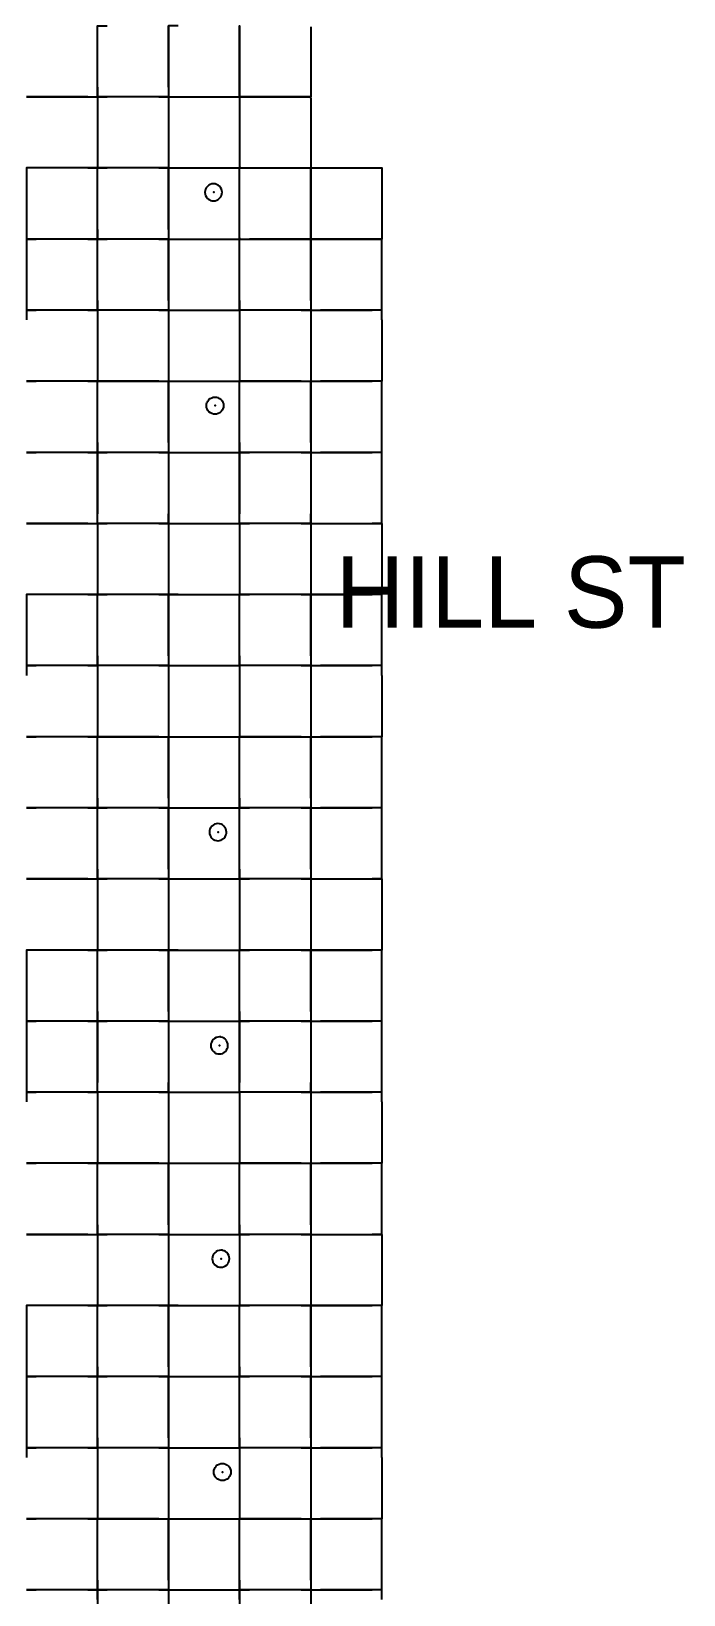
# Model space of a CAD drawing. Header units: metres. Extents: x 0 to 438, y -24 to 612.
# Drawn here: x 315.6 to 398.2, y 179.4 to 377.3 of the extents above; entities that cross this region are included whole.
import ezdxf

# ---------------------------------------------------------------- set-up
doc = ezdxf.new("R2010")
doc.units = ezdxf.units.M
for name, color, linetype in [('LAYER_01_CUT', 7, 'Continuous'), ('LAYER_04_GRID', 7, 'Continuous'), ('LAYER_05_LABELS', 7, 'Continuous')]:
    doc.layers.add(name, color=color, linetype=linetype)

msp = doc.modelspace()

# ---------------------------------------------------------------- linework, layer by layer
at = {"layer": 'LAYER_01_CUT'}
for points in [[(324, 376.77), (324, 378), (325.23, 378)], [(324, 370.23), (324, 378)], [(324, 369), (324, 376.77)], [(334.23, 378), (333, 378), (333, 376.77), (333, 369), (333, 367.77), (333, 360), (333, 358.77), (333, 351), (333, 349.77), (333, 342), (333, 340.77)], [(333, 370.23), (333, 378)], [(342, 376.77), (342, 378), (342, 369.15)], [(342, 369), (342, 376.77)], [(351, 377.85), (351, 369)], [(324, 370.23), (324, 369)], [(333, 370.23), (333, 369)], [(322.77, 369), (315, 369)], [(315, 369), (316.23, 369)], [(316.23, 369), (324, 369), (324, 367.77)], [(322.77, 369), (324, 369)], [(331.77, 369), (324, 369)], [(324, 369), (324, 361.23)], [(324, 369), (325.23, 369)], [(333, 369), (325.23, 369)], [(331.77, 369), (333, 369)], [(333, 369), (333, 361.23)], [(333, 369), (334.23, 369)], [(333, 369), (340.77, 369)], [(334.23, 369), (342, 369)], [(340.77, 369), (342, 369)], [(342, 369), (342, 369.15)], [(351, 368.85), (351, 369), (350.85, 369), (342, 369), (342, 367.77)], [(342.15, 369), (342, 369)], [(342, 369), (342, 360.15)], [(342.15, 369), (351, 369)], [(351, 368.85), (351, 360)], [(324, 367.77), (324, 360)], [(342, 367.77), (342, 360)], [(324, 361.23), (324, 360)], [(333, 361.23), (333, 360)], [(316.23, 360), (315, 360), (315, 358.77), (315, 351), (315, 349.77), (315, 342), (315, 340.77)], [(322.77, 360), (315, 360)], [(324, 360), (316.23, 360)], [(322.77, 360), (324, 360)], [(324, 349.77), (324, 351), (324, 358.77), (324, 360), (325.23, 360)], [(331.77, 360), (324, 360)], [(324, 352.23), (324, 360)], [(333, 360), (325.23, 360)], [(331.77, 360), (333, 360)], [(333, 352.23), (333, 360)], [(333, 360), (334.23, 360)], [(333, 360), (340.77, 360)], [(334.23, 360), (342, 360)], [(340.77, 360), (342, 360)], [(342, 360.15), (342, 360)], [(342, 349.77), (342, 351), (342, 358.77), (342, 360), (350.85, 360), (351, 360), (351.15, 360), (360, 360), (360, 359.85)], [(342.15, 360), (342, 360)], [(342, 351.15), (342, 360)], [(342.15, 360), (351, 360)], [(351, 351.15), (351, 360)], [(351, 359.85), (351, 360)], [(351, 359.85), (351, 351)], [(360, 359.85), (360, 351)], [(339.77, 356.92), (339.77, 356.92), (339.75, 357.12), (339.75, 357.13), (339.69, 357.33), (339.69, 357.33), (339.59, 357.52), (339.59, 357.53), (339.45, 357.69), (339.44, 357.7), (339.28, 357.83), (339.27, 357.83), (339.09, 357.92), (339.08, 357.93), (338.89, 357.98), (338.88, 357.98), (338.69, 358), (338.68, 358), (338.48, 357.98), (338.48, 357.98), (338.28, 357.92), (338.27, 357.92), (338.09, 357.82), (338.08, 357.81), (337.92, 357.67), (337.91, 357.67), (337.78, 357.5), (337.78, 357.5), (337.68, 357.31), (337.68, 357.3), (337.63, 357.11), (337.62, 357.1), (337.61, 356.92), (337.61, 356.91), (337.63, 356.71), (337.63, 356.7), (337.69, 356.51), (337.69, 356.5), (337.79, 356.31), (337.8, 356.31), (337.93, 356.14), (337.94, 356.14), (338.1, 356.01), (338.11, 356), (338.3, 355.91), (338.3, 355.9), (338.5, 355.85), (338.5, 355.85), (338.69, 355.83), (338.7, 355.83), (338.9, 355.85), (338.91, 355.85), (339.1, 355.91), (339.11, 355.92), (339.29, 356.02), (339.3, 356.02), (339.46, 356.16), (339.47, 356.16), (339.6, 356.33), (339.61, 356.34), (339.7, 356.52), (339.7, 356.53), (339.76, 356.72), (339.76, 356.73), (339.77, 356.92)], [(322.77, 351), (315, 351)], [(315, 351), (316.23, 351)], [(324, 351), (316.23, 351)], [(322.77, 351), (324, 351)], [(324, 352.23), (324, 351)], [(331.77, 351), (324, 351)], [(324, 343.23), (324, 351)], [(324, 351), (325.23, 351)], [(333, 351), (325.23, 351)], [(331.77, 351), (333, 351)], [(333, 352.23), (333, 351)], [(333, 343.23), (333, 351)], [(333, 351), (334.23, 351)], [(333, 351), (340.77, 351)], [(334.23, 351), (342, 351)], [(340.77, 351), (342, 351)], [(342, 351.15), (342, 351)], [(342, 343.23), (342, 351)], [(342, 351), (343.23, 351)], [(342, 351), (350.85, 351)], [(351, 351), (343.23, 351)], [(351, 351), (350.85, 351)], [(351, 351.15), (351, 351)], [(360, 340.77), (360, 342), (360, 349.77), (360, 351), (352.23, 351), (351, 351), (351, 349.77), (351, 342), (351, 340.77)], [(351, 343.23), (351, 351)], [(351, 351), (359.85, 351)], [(360, 351), (359.85, 351)], [(324, 342), (324, 349.77)], [(342, 342), (342, 349.77)], [(324, 343.23), (324, 342)], [(333, 343.23), (333, 342)], [(342, 343.23), (342, 342)], [(351, 343.23), (351, 342)], [(322.77, 342), (315, 342)], [(315, 342), (316.23, 342)], [(324, 342), (316.23, 342)], [(322.77, 342), (324, 342)], [(325.23, 342), (324, 342), (324, 340.77)], [(331.77, 342), (324, 342)], [(324, 342), (324, 334.23)], [(324, 340.77), (324, 333)], [(333, 342), (325.23, 342)], [(331.77, 342), (333, 342)], [(333, 342), (333, 334.23)], [(333, 342), (334.23, 342)], [(333, 342), (340.77, 342)], [(333, 340.77), (333, 333)], [(334.23, 342), (342, 342)], [(340.77, 342), (342, 342)], [(343.23, 342), (342, 342), (342, 340.77)], [(349.77, 342), (342, 342)], [(342, 342), (342, 334.23)], [(342, 340.77), (342, 333)], [(351, 342), (343.23, 342)], [(349.77, 342), (351, 342)], [(351, 342), (351, 334.23)], [(351, 342), (352.23, 342)], [(351, 342), (358.77, 342)], [(351, 340.77), (351, 333)], [(360, 342), (352.23, 342)], [(360, 342), (358.77, 342)], [(360, 340.77), (360, 333)], [(322.77, 333), (315, 333)], [(315, 333), (316.23, 333)], [(324, 333), (316.23, 333)], [(322.77, 333), (324, 333)], [(324, 334.23), (324, 333)], [(324, 322.77), (324, 324), (324, 331.77), (324, 333), (325.23, 333), (333, 333), (333, 331.77), (333, 324), (333, 322.77), (333, 315), (333, 313.77)], [(331.77, 333), (324, 333)], [(324, 325.23), (324, 333)], [(331.77, 333), (333, 333)], [(333, 334.23), (333, 333)], [(333, 325.23), (333, 333)], [(333, 333), (334.23, 333)], [(333, 333), (340.77, 333)], [(334.23, 333), (342, 333)], [(340.77, 333), (342, 333)], [(342, 334.23), (342, 333)], [(342, 322.77), (342, 324), (342, 331.77), (342, 333), (343.23, 333), (351, 333), (351, 331.77), (351, 324), (351, 322.77), (351, 315), (351, 313.77)], [(349.77, 333), (342, 333)], [(342, 325.23), (342, 333)], [(349.77, 333), (351, 333)], [(351, 334.23), (351, 333)], [(351, 325.23), (351, 333)], [(351, 333), (352.23, 333)], [(351, 333), (358.77, 333)], [(360, 322.77), (360, 324), (360, 331.77), (360, 333), (352.23, 333)], [(360, 333), (358.77, 333)], [(339.64, 330.69), (339.77, 330.53), (339.78, 330.52), (339.88, 330.34), (339.88, 330.33), (339.94, 330.13), (339.94, 330.12), (339.96, 329.92), (339.96, 329.92), (339.94, 329.73), (339.94, 329.72), (339.89, 329.53), (339.88, 329.52), (339.79, 329.34), (339.79, 329.33), (339.66, 329.16), (339.65, 329.16), (339.49, 329.02), (339.48, 329.02), (339.3, 328.92), (339.29, 328.91), (339.09, 328.85), (339.08, 328.85), (338.88, 328.83), (338.88, 328.83), (338.69, 328.85), (338.68, 328.85), (338.49, 328.9), (338.48, 328.91), (338.3, 329), (338.29, 329.01), (338.12, 329.14), (338.12, 329.14), (337.98, 329.31), (337.98, 329.31), (337.88, 329.5), (337.88, 329.51), (337.81, 329.7), (337.81, 329.71), (337.79, 329.91), (337.79, 329.92), (337.81, 330.1), (337.81, 330.11), (337.86, 330.3), (337.87, 330.31), (337.96, 330.5), (337.97, 330.5), (338.1, 330.67), (338.1, 330.68), (338.27, 330.81), (338.27, 330.82), (338.46, 330.92), (338.47, 330.92), (338.66, 330.98), (338.67, 330.98), (338.87, 331), (338.88, 331), (339.06, 330.98), (339.07, 330.98), (339.26, 330.93), (339.27, 330.92), (339.46, 330.83), (339.46, 330.83), (339.63, 330.7), (339.64, 330.69)], [(324, 325.23), (324, 324)], [(333, 325.23), (333, 324)], [(342, 325.23), (342, 324)], [(351, 325.23), (351, 324)], [(322.77, 324), (315, 324)], [(315, 324), (316.23, 324)], [(324, 324), (316.23, 324)], [(322.77, 324), (324, 324)], [(331.77, 324), (324, 324)], [(324, 324), (324, 316.23)], [(324, 324), (325.23, 324)], [(324, 315), (324, 322.77)], [(333, 324), (325.23, 324)], [(331.77, 324), (333, 324)], [(333, 324), (333, 316.23)], [(333, 324), (334.23, 324)], [(333, 324), (340.77, 324)], [(334.23, 324), (342, 324)], [(340.77, 324), (342, 324)], [(349.77, 324), (342, 324)], [(342, 324), (342, 316.23)], [(342, 324), (343.23, 324)], [(342, 315), (342, 322.77)], [(351, 324), (343.23, 324)], [(349.77, 324), (351, 324)], [(351, 324), (351, 316.23)], [(351, 324), (352.23, 324)], [(351, 324), (358.77, 324)], [(360, 324), (352.23, 324)], [(360, 324), (358.77, 324)], [(360, 315), (360, 322.77)], [(322.77, 315), (315, 315)], [(315, 315), (316.23, 315)], [(316.23, 315), (324, 315), (324, 313.77)], [(322.77, 315), (324, 315)], [(324, 315), (324, 316.23)], [(331.77, 315), (324, 315)], [(324, 315), (324, 307.23)], [(324, 315), (325.23, 315)], [(333, 315), (325.23, 315)], [(331.77, 315), (333, 315)], [(333, 315), (333, 316.23)], [(333, 315), (333, 307.23)], [(333, 315), (334.23, 315)], [(333, 315), (340.77, 315)], [(334.23, 315), (342, 315), (342, 313.77)], [(340.77, 315), (342, 315)], [(342, 315), (342, 316.23)], [(349.77, 315), (342, 315)], [(342, 315), (342, 307.23)], [(342, 315), (343.23, 315)], [(351, 315), (343.23, 315)], [(349.77, 315), (351, 315)], [(351, 315), (351, 316.23)], [(351, 315), (351, 307.23)], [(351, 315), (352.23, 315)], [(351, 315), (358.77, 315)], [(352.23, 315), (360, 315), (360, 313.77)], [(360, 315), (358.77, 315)], [(324, 313.77), (324, 306)], [(333, 313.77), (333, 306)], [(342, 313.77), (342, 306)], [(351, 313.77), (351, 306)], [(360, 313.77), (360, 306)], [(324, 307.23), (324, 306)], [(333, 307.23), (333, 306)], [(342, 307.23), (342, 306)], [(351, 307.23), (351, 306)], [(316.23, 306), (315, 306), (315, 304.77), (315, 297), (315, 295.77)], [(322.77, 306), (315, 306)], [(324, 306), (316.23, 306)], [(322.77, 306), (324, 306)], [(324, 304.77), (324, 306), (325.23, 306)], [(331.77, 306), (324, 306)], [(324, 298.23), (324, 306)], [(333, 306), (325.23, 306)], [(331.77, 306), (333, 306)], [(334.23, 306), (333, 306), (333, 304.77), (333, 297), (333, 295.77)], [(333, 298.23), (333, 306)], [(333, 306), (340.77, 306)], [(334.23, 306), (342, 306)], [(340.77, 306), (342, 306)], [(342, 304.77), (342, 306), (343.23, 306)], [(349.77, 306), (342, 306)], [(342, 298.23), (342, 306)], [(351, 306), (343.23, 306)], [(349.77, 306), (351, 306)], [(360, 295.77), (360, 297), (360, 304.77), (360, 306), (352.23, 306), (351, 306), (351, 304.77), (351, 297), (351, 295.77)], [(351, 298.23), (351, 306)], [(351, 306), (358.77, 306)], [(360, 306), (358.77, 306)], [(324, 297), (324, 304.77)], [(342, 297), (342, 304.77)], [(322.77, 297), (315, 297)], [(315, 297), (316.23, 297)], [(324, 297), (316.23, 297)], [(322.77, 297), (324, 297)], [(324, 298.23), (324, 297)], [(325.23, 297), (324, 297), (324, 295.77)], [(331.77, 297), (324, 297)], [(324, 297), (324, 289.23)], [(333, 297), (325.23, 297)], [(331.77, 297), (333, 297)], [(333, 298.23), (333, 297)], [(333, 297), (333, 289.23)], [(333, 297), (334.23, 297)], [(333, 297), (340.77, 297)], [(334.23, 297), (342, 297)], [(340.77, 297), (342, 297)], [(342, 298.23), (342, 297)], [(343.23, 297), (342, 297), (342, 295.77)], [(349.77, 297), (342, 297)], [(342, 297), (342, 289.23)], [(351, 297), (343.23, 297)], [(349.77, 297), (351, 297)], [(351, 298.23), (351, 297)], [(351, 297), (351, 289.23)], [(351, 297), (352.23, 297)], [(351, 297), (358.77, 297)], [(360, 297), (352.23, 297)], [(360, 297), (358.77, 297)], [(324, 295.77), (324, 288)], [(333, 295.77), (333, 288)], [(342, 295.77), (342, 288)], [(351, 295.77), (351, 288)], [(360, 295.77), (360, 288)], [(324, 289.23), (324, 288)], [(333, 289.23), (333, 288)], [(342, 289.23), (342, 288)], [(351, 289.23), (351, 288)], [(322.77, 288), (315, 288)], [(315, 288), (316.23, 288)], [(324, 288), (316.23, 288)], [(322.77, 288), (324, 288)], [(324, 277.77), (324, 279), (324, 286.77), (324, 288), (325.23, 288), (333, 288), (333, 286.77), (333, 279), (333, 277.77), (333, 270), (333, 268.77)], [(331.77, 288), (324, 288)], [(324, 280.23), (324, 288)], [(331.77, 288), (333, 288)], [(333, 280.23), (333, 288)], [(333, 288), (334.23, 288)], [(333, 288), (340.77, 288)], [(334.23, 288), (342, 288)], [(340.77, 288), (342, 288)], [(342, 277.77), (342, 279), (342, 286.77), (342, 288), (343.23, 288), (351, 288), (351, 286.77), (351, 279), (351, 277.77), (351, 270), (351, 268.77)], [(349.77, 288), (342, 288)], [(342, 280.23), (342, 288)], [(349.77, 288), (351, 288)], [(351, 280.23), (351, 288)], [(351, 288), (352.23, 288)], [(351, 288), (358.77, 288)], [(360, 277.77), (360, 279), (360, 286.77), (360, 288), (352.23, 288)], [(360, 288), (358.77, 288)], [(324, 280.23), (324, 279)], [(333, 280.23), (333, 279)], [(342, 280.23), (342, 279)], [(351, 280.23), (351, 279)], [(322.77, 279), (315, 279)], [(315, 279), (316.23, 279)], [(324, 279), (316.23, 279)], [(322.77, 279), (324, 279)], [(331.77, 279), (324, 279)], [(324, 271.23), (324, 279)], [(324, 279), (325.23, 279)], [(324, 270), (324, 277.77)], [(333, 279), (325.23, 279)], [(331.77, 279), (333, 279)], [(333, 271.23), (333, 279)], [(333, 279), (334.23, 279)], [(333, 279), (340.77, 279)], [(334.23, 279), (342, 279)], [(340.77, 279), (342, 279)], [(349.77, 279), (342, 279)], [(342, 271.23), (342, 279)], [(342, 279), (343.23, 279)], [(342, 270), (342, 277.77)], [(351, 279), (343.23, 279)], [(349.77, 279), (351, 279)], [(351, 271.23), (351, 279)], [(351, 279), (352.23, 279)], [(351, 279), (358.77, 279)], [(360, 279), (352.23, 279)], [(360, 279), (358.77, 279)], [(360, 270), (360, 277.77)], [(339.67, 274.92), (339.85, 275.02), (339.86, 275.02), (340.02, 275.16), (340.03, 275.17), (340.16, 275.33), (340.17, 275.34), (340.26, 275.52), (340.26, 275.53), (340.31, 275.72), (340.32, 275.73), (340.33, 275.92), (340.33, 275.93), (340.31, 276.12), (340.31, 276.13), (340.25, 276.33), (340.25, 276.34), (340.15, 276.52), (340.14, 276.53), (340.01, 276.69), (340, 276.7), (339.84, 276.83), (339.83, 276.83), (339.64, 276.93), (339.64, 276.93), (339.45, 276.98), (339.44, 276.99), (339.25, 277), (339.24, 277), (339.04, 276.98), (339.04, 276.98), (338.84, 276.92), (338.83, 276.92), (338.65, 276.82), (338.64, 276.81), (338.48, 276.68), (338.47, 276.67), (338.34, 276.5), (338.33, 276.5), (338.24, 276.31), (338.24, 276.3), (338.19, 276.11), (338.18, 276.11), (338.17, 275.92), (338.17, 275.91), (338.19, 275.71), (338.19, 275.7), (338.25, 275.51), (338.25, 275.5), (338.35, 275.32), (338.36, 275.31), (338.49, 275.15), (338.5, 275.14), (338.66, 275.01), (338.67, 275), (338.86, 274.91), (338.86, 274.91), (339.05, 274.85), (339.06, 274.85), (339.25, 274.84), (339.26, 274.83), (339.46, 274.86), (339.46, 274.86), (339.66, 274.92), (339.67, 274.92)], [(324, 271.23), (324, 270)], [(333, 271.23), (333, 270)], [(342, 271.23), (342, 270)], [(351, 271.23), (351, 270)], [(322.77, 270), (315, 270)], [(315, 270), (316.23, 270)], [(316.23, 270), (324, 270), (324, 268.77)], [(322.77, 270), (324, 270)], [(331.77, 270), (324, 270)], [(324, 270), (324, 262.23)], [(324, 270), (325.23, 270)], [(333, 270), (325.23, 270)], [(331.77, 270), (333, 270)], [(333, 270), (333, 262.23)], [(333, 270), (334.23, 270)], [(333, 270), (340.77, 270)], [(334.23, 270), (342, 270), (342, 268.77)], [(340.77, 270), (342, 270)], [(349.77, 270), (342, 270)], [(342, 270), (342, 262.23)], [(342, 270), (343.23, 270)], [(351, 270), (343.23, 270)], [(349.77, 270), (351, 270)], [(351, 270), (351, 262.23)], [(351, 270), (352.23, 270)], [(351, 270), (358.77, 270)], [(352.23, 270), (360, 270), (360, 268.77)], [(360, 270), (358.77, 270)], [(324, 268.77), (324, 261)], [(333, 268.77), (333, 261)], [(342, 268.77), (342, 261)], [(351, 268.77), (351, 261)], [(360, 268.77), (360, 261)], [(324, 262.23), (324, 261)], [(333, 262.23), (333, 261)], [(342, 262.23), (342, 261)], [(351, 262.23), (351, 261)], [(316.23, 261), (315, 261), (315, 259.77), (315, 252), (315, 250.77), (315, 243), (315, 241.77)], [(322.77, 261), (315, 261)], [(324, 261), (316.23, 261)], [(322.77, 261), (324, 261)], [(324, 250.77), (324, 252), (324, 259.77), (324, 261), (325.23, 261)], [(331.77, 261), (324, 261)], [(324, 253.23), (324, 261)], [(333, 261), (325.23, 261)], [(331.77, 261), (333, 261)], [(334.23, 261), (333, 261), (333, 259.77), (333, 252), (333, 250.77), (333, 243), (333, 241.77)], [(333, 253.23), (333, 261)], [(333, 261), (340.77, 261)], [(334.23, 261), (342, 261)], [(340.77, 261), (342, 261)], [(342, 250.77), (342, 252), (342, 259.77), (342, 261), (343.23, 261)], [(349.77, 261), (342, 261)], [(342, 253.23), (342, 261)], [(351, 261), (343.23, 261)], [(349.77, 261), (351, 261)], [(360, 241.77), (360, 243), (360, 250.77), (360, 252), (360, 259.77), (360, 261), (352.23, 261), (351, 261), (351, 259.77), (351, 252), (351, 250.77), (351, 243), (351, 241.77)], [(351, 253.23), (351, 261)], [(351, 261), (358.77, 261)], [(360, 261), (358.77, 261)], [(322.77, 252), (315, 252)], [(315, 252), (316.23, 252)], [(324, 252), (316.23, 252)], [(322.77, 252), (324, 252)], [(324, 253.23), (324, 252)], [(331.77, 252), (324, 252)], [(324, 252), (324, 244.23)], [(324, 252), (325.23, 252)], [(333, 252), (325.23, 252)], [(331.77, 252), (333, 252)], [(333, 253.23), (333, 252)], [(333, 252), (333, 244.23)], [(333, 252), (334.23, 252)], [(333, 252), (340.77, 252)], [(334.23, 252), (342, 252)], [(340.77, 252), (342, 252)], [(342, 253.23), (342, 252)], [(349.77, 252), (342, 252)], [(342, 252), (342, 244.23)], [(342, 252), (343.23, 252)], [(351, 252), (343.23, 252)], [(349.77, 252), (351, 252)], [(351, 253.23), (351, 252)], [(351, 252), (351, 244.23)], [(351, 252), (352.23, 252)], [(351, 252), (358.77, 252)], [(360, 252), (352.23, 252)], [(360, 252), (358.77, 252)], [(324, 243), (324, 250.77)], [(340.35, 248.34), (340.44, 248.52), (340.45, 248.53), (340.5, 248.72), (340.5, 248.73), (340.52, 248.92), (340.52, 248.93), (340.5, 249.12), (340.5, 249.13), (340.44, 249.33), (340.44, 249.34), (340.34, 249.52), (340.33, 249.53), (340.2, 249.69), (340.19, 249.7), (340.02, 249.83), (340.02, 249.83), (339.83, 249.93), (339.82, 249.93), (339.63, 249.98), (339.62, 249.99), (339.44, 250), (339.43, 250), (339.23, 249.98), (339.22, 249.98), (339.03, 249.92), (339.02, 249.92), (338.83, 249.82), (338.83, 249.81), (338.66, 249.68), (338.66, 249.67), (338.53, 249.51), (338.52, 249.5), (338.43, 249.31), (338.42, 249.31), (338.37, 249.11), (338.37, 249.11), (338.35, 248.92), (338.35, 248.91), (338.37, 248.71), (338.37, 248.7), (338.43, 248.51), (338.44, 248.5), (338.54, 248.32), (338.54, 248.31), (338.68, 248.15), (338.68, 248.14), (338.85, 248.01), (338.86, 248), (339.04, 247.91), (339.05, 247.91), (339.24, 247.85), (339.25, 247.85), (339.44, 247.84), (339.44, 247.84), (339.64, 247.86), (339.65, 247.86), (339.85, 247.92), (339.86, 247.92), (340.04, 248.02), (340.05, 248.02), (340.21, 248.16), (340.22, 248.17), (340.35, 248.33), (340.35, 248.34)], [(342, 243), (342, 250.77)], [(324, 243), (324, 244.23)], [(333, 243), (333, 244.23)], [(342, 243), (342, 244.23)], [(351, 243), (351, 244.23)], [(322.77, 243), (315, 243)], [(315, 243), (316.23, 243)], [(324, 243), (316.23, 243)], [(322.77, 243), (324, 243)], [(325.23, 243), (324, 243), (324, 241.77)], [(331.77, 243), (324, 243)], [(324, 243), (324, 235.23)], [(324, 241.77), (324, 234)], [(333, 243), (325.23, 243)], [(331.77, 243), (333, 243)], [(333, 243), (333, 235.23)], [(333, 243), (334.23, 243)], [(333, 243), (340.77, 243)], [(333, 241.77), (333, 234)], [(334.23, 243), (342, 243)], [(340.77, 243), (342, 243)], [(343.23, 243), (342, 243), (342, 241.77)], [(349.77, 243), (342, 243)], [(342, 243), (342, 235.23)], [(342, 241.77), (342, 234)], [(351, 243), (343.23, 243)], [(349.77, 243), (351, 243)], [(351, 243), (351, 235.23)], [(351, 243), (352.23, 243)], [(351, 243), (358.77, 243)], [(351, 241.77), (351, 234)], [(360, 243), (352.23, 243)], [(360, 243), (358.77, 243)], [(360, 241.77), (360, 234)], [(322.77, 234), (315, 234)], [(315, 234), (316.23, 234)], [(324, 234), (316.23, 234)], [(322.77, 234), (324, 234)], [(324, 235.23), (324, 234)], [(324, 232.77), (324, 234), (325.23, 234), (333, 234), (333, 232.77), (333, 225), (333, 223.77)], [(331.77, 234), (324, 234)], [(324, 226.23), (324, 234)], [(331.77, 234), (333, 234)], [(333, 235.23), (333, 234)], [(333, 226.23), (333, 234)], [(333, 234), (334.23, 234)], [(333, 234), (340.77, 234)], [(334.23, 234), (342, 234)], [(340.77, 234), (342, 234)], [(342, 235.23), (342, 234)], [(342, 232.77), (342, 234), (343.23, 234), (351, 234), (351, 232.77), (351, 225), (351, 223.77)], [(349.77, 234), (342, 234)], [(342, 226.23), (342, 234)], [(349.77, 234), (351, 234)], [(351, 235.23), (351, 234)], [(351, 226.23), (351, 234)], [(351, 234), (352.23, 234)], [(351, 234), (358.77, 234)], [(360, 232.77), (360, 234), (352.23, 234)], [(360, 234), (358.77, 234)], [(324, 225), (324, 232.77)], [(342, 225), (342, 232.77)], [(360, 225), (360, 232.77)], [(324, 226.23), (324, 225)], [(333, 226.23), (333, 225)], [(342, 226.23), (342, 225)], [(351, 226.23), (351, 225)], [(322.77, 225), (315, 225)], [(315, 225), (316.23, 225)], [(316.23, 225), (324, 225), (324, 223.77)], [(322.77, 225), (324, 225)], [(331.77, 225), (324, 225)], [(324, 225), (324, 217.23)], [(324, 225), (325.23, 225)], [(324, 223.77), (324, 216)], [(333, 225), (325.23, 225)], [(331.77, 225), (333, 225)], [(333, 225), (333, 217.23)], [(333, 225), (334.23, 225)], [(333, 225), (340.77, 225)], [(333, 223.77), (333, 216)], [(334.23, 225), (342, 225), (342, 223.77)], [(340.77, 225), (342, 225)], [(349.77, 225), (342, 225)], [(342, 225), (342, 217.23)], [(342, 225), (343.23, 225)], [(342, 223.77), (342, 216)], [(351, 225), (343.23, 225)], [(349.77, 225), (351, 225)], [(351, 225), (351, 217.23)], [(351, 225), (352.23, 225)], [(351, 225), (358.77, 225)], [(351, 223.77), (351, 216)], [(352.23, 225), (360, 225), (360, 223.77)], [(360, 225), (358.77, 225)], [(360, 223.77), (360, 216)], [(338.61, 222.31), (338.56, 222.11), (338.56, 222.11), (338.54, 221.92), (338.54, 221.91), (338.56, 221.71), (338.56, 221.7), (338.62, 221.51), (338.62, 221.5), (338.72, 221.32), (338.73, 221.31), (338.86, 221.15), (338.87, 221.14), (339.04, 221.01), (339.04, 221), (339.23, 220.91), (339.24, 220.91), (339.43, 220.85), (339.44, 220.85), (339.62, 220.84), (339.63, 220.84), (339.83, 220.86), (339.84, 220.86), (340.03, 220.92), (340.04, 220.92), (340.23, 221.02), (340.23, 221.02), (340.4, 221.16), (340.4, 221.17), (340.53, 221.33), (340.54, 221.34), (340.63, 221.52), (340.64, 221.53), (340.69, 221.72), (340.69, 221.73), (340.71, 221.92), (340.71, 221.93), (340.69, 222.13), (340.69, 222.13), (340.62, 222.33), (340.62, 222.34), (340.52, 222.52), (340.52, 222.53), (340.38, 222.69), (340.38, 222.7), (340.21, 222.83), (340.2, 222.83), (340.02, 222.93), (340.01, 222.93), (339.82, 222.98), (339.81, 222.99), (339.62, 223), (339.62, 223), (339.42, 222.98), (339.41, 222.98), (339.21, 222.92), (339.2, 222.92), (339.02, 222.82), (339.01, 222.81), (338.85, 222.68), (338.84, 222.67), (338.71, 222.51), (338.71, 222.5), (338.62, 222.31), (338.61, 222.31)], [(316.23, 216), (315, 216), (315, 214.77), (315, 207), (315, 205.77), (315, 198), (315, 196.77)], [(322.77, 216), (315, 216)], [(324, 216), (316.23, 216)], [(322.77, 216), (324, 216)], [(324, 217.23), (324, 216)], [(324, 205.77), (324, 207), (324, 214.77), (324, 216), (325.23, 216)], [(331.77, 216), (324, 216)], [(324, 208.23), (324, 216)], [(333, 216), (325.23, 216)], [(331.77, 216), (333, 216)], [(333, 217.23), (333, 216)], [(334.23, 216), (333, 216), (333, 214.77), (333, 207), (333, 205.77), (333, 198), (333, 196.77)], [(333, 208.23), (333, 216)], [(333, 216), (340.77, 216)], [(334.23, 216), (342, 216)], [(340.77, 216), (342, 216)], [(342, 217.23), (342, 216)], [(342, 205.77), (342, 207), (342, 214.77), (342, 216), (343.23, 216)], [(349.77, 216), (342, 216)], [(342, 208.23), (342, 216)], [(351, 216), (343.23, 216)], [(349.77, 216), (351, 216)], [(351, 217.23), (351, 216)], [(360, 196.77), (360, 198), (360, 205.77), (360, 207), (360, 214.77), (360, 216), (352.23, 216), (351, 216), (351, 214.77), (351, 207), (351, 205.77), (351, 198), (351, 196.77)], [(351, 208.23), (351, 216)], [(351, 216), (358.77, 216)], [(360, 216), (358.77, 216)], [(324, 208.23), (324, 207)], [(333, 208.23), (333, 207)], [(342, 208.23), (342, 207)], [(351, 208.23), (351, 207)], [(322.77, 207), (315, 207)], [(315, 207), (316.23, 207)], [(324, 207), (316.23, 207)], [(322.77, 207), (324, 207)], [(331.77, 207), (324, 207)], [(324, 199.23), (324, 207)], [(324, 207), (325.23, 207)], [(333, 207), (325.23, 207)], [(331.77, 207), (333, 207)], [(333, 199.23), (333, 207)], [(333, 207), (334.23, 207)], [(333, 207), (340.77, 207)], [(334.23, 207), (342, 207)], [(340.77, 207), (342, 207)], [(349.77, 207), (342, 207)], [(342, 199.23), (342, 207)], [(342, 207), (343.23, 207)], [(351, 207), (343.23, 207)], [(349.77, 207), (351, 207)], [(351, 199.23), (351, 207)], [(351, 207), (352.23, 207)], [(351, 207), (358.77, 207)], [(360, 207), (352.23, 207)], [(360, 207), (358.77, 207)], [(324, 198), (324, 205.77)], [(342, 198), (342, 205.77)], [(322.77, 198), (315, 198)], [(315, 198), (316.23, 198)], [(324, 198), (316.23, 198)], [(322.77, 198), (324, 198)], [(324, 199.23), (324, 198)], [(325.23, 198), (324, 198), (324, 196.77)], [(331.77, 198), (324, 198)], [(324, 198), (324, 190.23)], [(333, 198), (325.23, 198)], [(331.77, 198), (333, 198)], [(333, 199.23), (333, 198)], [(333, 198), (333, 190.23)], [(333, 198), (334.23, 198)], [(333, 198), (340.77, 198)], [(334.23, 198), (342, 198)], [(340.77, 198), (342, 198)], [(342, 199.23), (342, 198)], [(343.23, 198), (342, 198), (342, 196.77)], [(349.77, 198), (342, 198)], [(342, 198), (342, 190.23)], [(351, 198), (343.23, 198)], [(349.77, 198), (351, 198)], [(351, 199.23), (351, 198)], [(351, 198), (351, 190.23)], [(351, 198), (352.23, 198)], [(351, 198), (358.77, 198)], [(360, 198), (352.23, 198)], [(360, 198), (358.77, 198)], [(324, 196.77), (324, 189)], [(333, 196.77), (333, 189)], [(338.73, 194.91), (338.73, 194.92), (338.74, 195.11), (338.74, 195.12), (338.8, 195.31), (338.8, 195.31), (338.89, 195.5), (338.9, 195.51), (339.03, 195.67), (339.04, 195.68), (339.2, 195.81), (339.21, 195.82), (339.39, 195.92), (339.4, 195.92), (339.6, 195.98), (339.6, 195.98), (339.8, 196), (339.81, 196), (340, 195.99), (340, 195.98), (340.2, 195.93), (340.2, 195.93), (340.39, 195.84), (340.4, 195.83), (340.56, 195.7), (340.57, 195.69), (340.7, 195.53), (340.71, 195.52), (340.81, 195.34), (340.81, 195.33), (340.87, 195.13), (340.87, 195.13), (340.89, 194.93), (340.89, 194.92), (340.88, 194.73), (340.87, 194.72), (340.82, 194.53), (340.82, 194.53), (340.72, 194.34), (340.72, 194.33), (340.59, 194.17), (340.58, 194.16), (340.42, 194.03), (340.41, 194.02), (340.23, 193.92), (340.22, 193.92), (340.02, 193.86), (340.02, 193.86), (339.82, 193.84), (339.81, 193.84), (339.62, 193.85), (339.61, 193.86), (339.42, 193.91), (339.42, 193.91), (339.23, 194), (339.22, 194.01), (339.06, 194.14), (339.05, 194.15), (338.91, 194.31), (338.91, 194.32), (338.81, 194.5), (338.81, 194.51), (338.75, 194.71), (338.75, 194.71), (338.73, 194.91)], [(342, 196.77), (342, 189)], [(351, 196.77), (351, 189)], [(360, 196.77), (360, 189)], [(324, 190.23), (324, 189)], [(333, 190.23), (333, 189)], [(342, 190.23), (342, 189)], [(351, 190.23), (351, 189)], [(322.77, 189), (315, 189)], [(315, 189), (316.23, 189)], [(324, 189), (316.23, 189)], [(322.77, 189), (324, 189)], [(324, 178.77), (324, 180), (324, 187.77), (324, 189), (325.23, 189), (333, 189), (333, 187.77), (333, 180), (333, 178.77), (333, 171), (333, 169.77)], [(331.77, 189), (324, 189)], [(324, 181.23), (324, 189)], [(331.77, 189), (333, 189)], [(333, 181.23), (333, 189)], [(333, 189), (334.23, 189)], [(333, 189), (340.77, 189)], [(334.23, 189), (342, 189)], [(340.77, 189), (342, 189)], [(342, 178.77), (342, 180), (342, 187.77), (342, 189), (343.23, 189), (351, 189), (351, 187.77), (351, 180), (351, 178.77), (351, 171), (351, 169.77)], [(349.77, 189), (342, 189)], [(342, 181.23), (342, 189)], [(349.77, 189), (351, 189)], [(351, 181.23), (351, 189)], [(351, 189), (352.23, 189)], [(351, 189), (358.77, 189)], [(360, 178.77), (360, 180), (360, 187.77), (360, 189), (352.23, 189)], [(360, 189), (358.77, 189)], [(324, 181.23), (324, 180)], [(333, 181.23), (333, 180)], [(342, 181.23), (342, 180)], [(351, 181.23), (351, 180)], [(322.77, 180), (315, 180)], [(315, 180), (316.23, 180)], [(324, 180), (316.23, 180)], [(322.77, 180), (324, 180)], [(331.77, 180), (324, 180)], [(324, 180), (324, 172.23)], [(324, 180), (325.23, 180)], [(333, 180), (325.23, 180)], [(331.77, 180), (333, 180)], [(333, 180), (333, 172.23)], [(333, 180), (334.23, 180)], [(333, 180), (340.77, 180)], [(334.23, 180), (342, 180)], [(340.77, 180), (342, 180)], [(349.77, 180), (342, 180)], [(342, 180), (342, 172.23)], [(342, 180), (343.23, 180)], [(351, 180), (343.23, 180)], [(349.77, 180), (351, 180)], [(351, 180), (351, 172.23)], [(351, 180), (352.23, 180)], [(351, 180), (358.77, 180)], [(360, 180), (352.23, 180)], [(360, 180), (358.77, 180)]]:
    msp.add_lwpolyline(points, dxfattribs=at)
at = {"layer": 'LAYER_04_GRID'}
for p in [(338.72, 356.92), (338.9, 329.92), (339.28, 275.92), (339.46, 248.92), (339.65, 221.92), (339.84, 194.92)]:
    msp.add_point(p, dxfattribs=at)

# ---------------------------------------------------------------- texts
at = {"layer": 'LAYER_05_LABELS'}
msp.add_text('HILL ST', height=9.045, dxfattribs=at).set_placement((354.14, 301.8))

doc.saveas('drawing.dxf')
